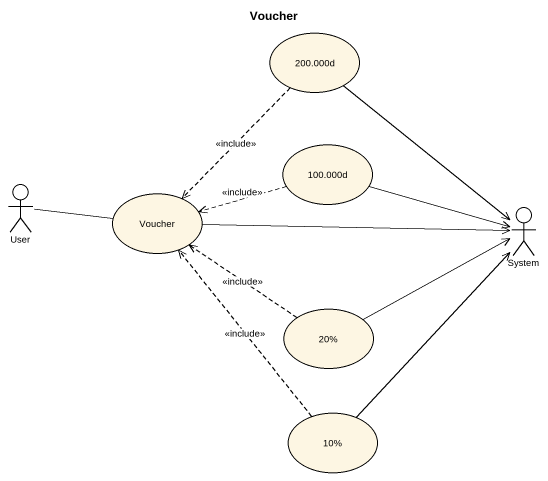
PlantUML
@startuml
title Voucher
usecase "200.000d" as u200_000d
usecase "100.000d" as u100_000d
actor User
usecase Voucher
actor System
usecase "20%" as u20
usecase "10%" as u10
u200_000d ..> Voucher : <<include>>
u200_000d --> System
u100_000d .left.> Voucher : <<include>>
u100_000d -right-> System
User -right- Voucher
Voucher -right-> System
u20 .up.> Voucher : <<include>>
u20 -right-> System
u10 .up.> Voucher : <<include>>
u10 -up-> System
@enduml
